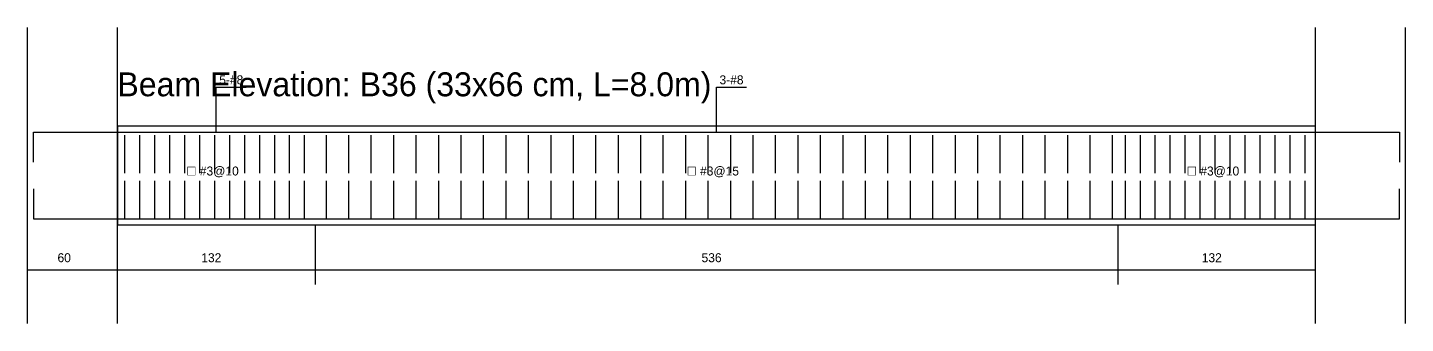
# Model space of a CAD drawing. Header units: metres. Extents: x -3 to 134, y -540 to 10.
# Drawn here: x -3 to 43, y -499.4 to -489.5 of the extents above; entities that cross this region are included whole.
import ezdxf

# ---------------------------------------------------------------- set-up
doc = ezdxf.new("R2010")
doc.units = ezdxf.units.M
doc.linetypes.add('DASHED', pattern=[1.524, 1.27, -0.254])
for name, color, linetype in [('DIMENSIONS', 6, 'Continuous'), ('REBAR_MAIN', 4, 'Continuous'), ('REBAR_SHEAR', 5, 'Continuous'), ('TEXT', 7, 'Continuous'), ('VIEW_BOX', 8, 'Continuous')]:
    doc.layers.add(name, color=color, linetype=linetype)

msp = doc.modelspace()

# ---------------------------------------------------------------- linework, layer by layer
at = {"layer": 'DIMENSIONS'}
for p, q in [((6.6, -496.1), (6.6, -498.1)), ((33.4, -496.1), (33.4, -498.1)), ((-3, -497.6), (0, -497.6)), ((0, -497.6), (40, -497.6)), ((-3, -499.4), (-3, -498.1)), ((0, -499.4), (0, -498.1)), ((40, -499.4), (40, -498.1))]:
    msp.add_line(p, q, dxfattribs=at)
at = {"layer": 'REBAR_MAIN'}
for points in [[(-2.8, -494), (-2.8, -493), (42.8, -493), (42.8, -494)], [(-2.8, -494.9), (-2.8, -495.9), (42.8, -495.9), (42.8, -494.9)]]:
    msp.add_lwpolyline(points, dxfattribs=at)
at = {"layer": 'REBAR_SHEAR', "linetype": 'DASHED'}
for p, q in [((0.25, -495.9), (0.25, -493)), ((0.75, -495.9), (0.75, -493)), ((1.25, -495.9), (1.25, -493)), ((1.75, -495.9), (1.75, -493)), ((2.25, -495.9), (2.25, -493)), ((2.75, -495.9), (2.75, -493)), ((3.25, -495.9), (3.25, -493)), ((3.75, -495.9), (3.75, -493)), ((4.25, -495.9), (4.25, -493)), ((4.75, -495.9), (4.75, -493)), ((5.25, -495.9), (5.25, -493)), ((5.75, -495.9), (5.75, -493)), ((6.25, -495.9), (6.25, -493)), ((6.975, -495.9), (6.975, -493)), ((7.725, -495.9), (7.725, -493)), ((8.475, -495.9), (8.475, -493)), ((9.225, -495.9), (9.225, -493)), ((9.975, -495.9), (9.975, -493)), ((10.725, -495.9), (10.725, -493)), ((11.475, -495.9), (11.475, -493)), ((12.225, -495.9), (12.225, -493)), ((12.975, -495.9), (12.975, -493)), ((13.725, -495.9), (13.725, -493)), ((14.475, -495.9), (14.475, -493)), ((15.225, -495.9), (15.225, -493)), ((15.975, -495.9), (15.975, -493)), ((16.725, -495.9), (16.725, -493)), ((17.475, -495.9), (17.475, -493)), ((18.225, -495.9), (18.225, -493)), ((18.975, -495.9), (18.975, -493)), ((19.725, -495.9), (19.725, -493)), ((20.475, -495.9), (20.475, -493)), ((21.225, -495.9), (21.225, -493)), ((21.975, -495.9), (21.975, -493)), ((22.725, -495.9), (22.725, -493)), ((23.475, -495.9), (23.475, -493)), ((24.225, -495.9), (24.225, -493)), ((24.975, -495.9), (24.975, -493)), ((25.725, -495.9), (25.725, -493)), ((26.475, -495.9), (26.475, -493)), ((27.225, -495.9), (27.225, -493)), ((27.975, -495.9), (27.975, -493)), ((28.725, -495.9), (28.725, -493)), ((29.475, -495.9), (29.475, -493)), ((30.225, -495.9), (30.225, -493)), ((30.975, -495.9), (30.975, -493)), ((31.725, -495.9), (31.725, -493)), ((32.475, -495.9), (32.475, -493)), ((33.225, -495.9), (33.225, -493)), ((33.65, -495.9), (33.65, -493)), ((34.15, -495.9), (34.15, -493)), ((34.65, -495.9), (34.65, -493)), ((35.15, -495.9), (35.15, -493)), ((35.65, -495.9), (35.65, -493)), ((36.15, -495.9), (36.15, -493)), ((36.65, -495.9), (36.65, -493)), ((37.15, -495.9), (37.15, -493)), ((37.65, -495.9), (37.65, -493)), ((38.15, -495.9), (38.15, -493)), ((38.65, -495.9), (38.65, -493)), ((39.15, -495.9), (39.15, -493)), ((39.65, -495.9), (39.65, -493))]:
    msp.add_line(p, q, dxfattribs=at)
at = {"layer": 'TEXT'}
for p, q in [((3.3, -493), (3.3, -491.5)), ((3.3, -491.5), (4.3, -491.5)), ((20, -493), (20, -491.5)), ((20, -491.5), (21, -491.5))]:
    msp.add_line(p, q, dxfattribs=at)
at = {"layer": 'VIEW_BOX'}
for p, q in [((-3, -499.4), (-3, -489.5)), ((0, -499.4), (0, -489.5)), ((40, -499.4), (40, -489.5)), ((43, -499.4), (43, -489.5))]:
    msp.add_line(p, q, dxfattribs=at)
msp.add_lwpolyline([(0, -496.1), (40, -496.1), (40, -492.8), (0, -492.8), (0, -496.1)], dxfattribs=at)

# ---------------------------------------------------------------- texts
at = {"layer": 'TEXT'}
for s, height, p in [('Beam Elevation: B36 (33x66 cm, L=8.0m)', 0.8, (0, -491.8)), ('5-#8', 0.3, (3.4, -491.4)), ('3-#8', 0.3, (20.1, -491.4)), ('☐ #3@10', 0.3, (2.3, -494.45)), ('☐ #3@15', 0.3, (19, -494.45)), ('☐ #3@10', 0.3, (35.7, -494.45)), ('60', 0.3, (-2, -497.35)), ('132', 0.3, (2.8, -497.35)), ('536', 0.3, (19.5, -497.35)), ('132', 0.3, (36.2, -497.35))]:
    msp.add_text(s, height=height, dxfattribs=at).set_placement(p)

doc.saveas('drawing.dxf')
